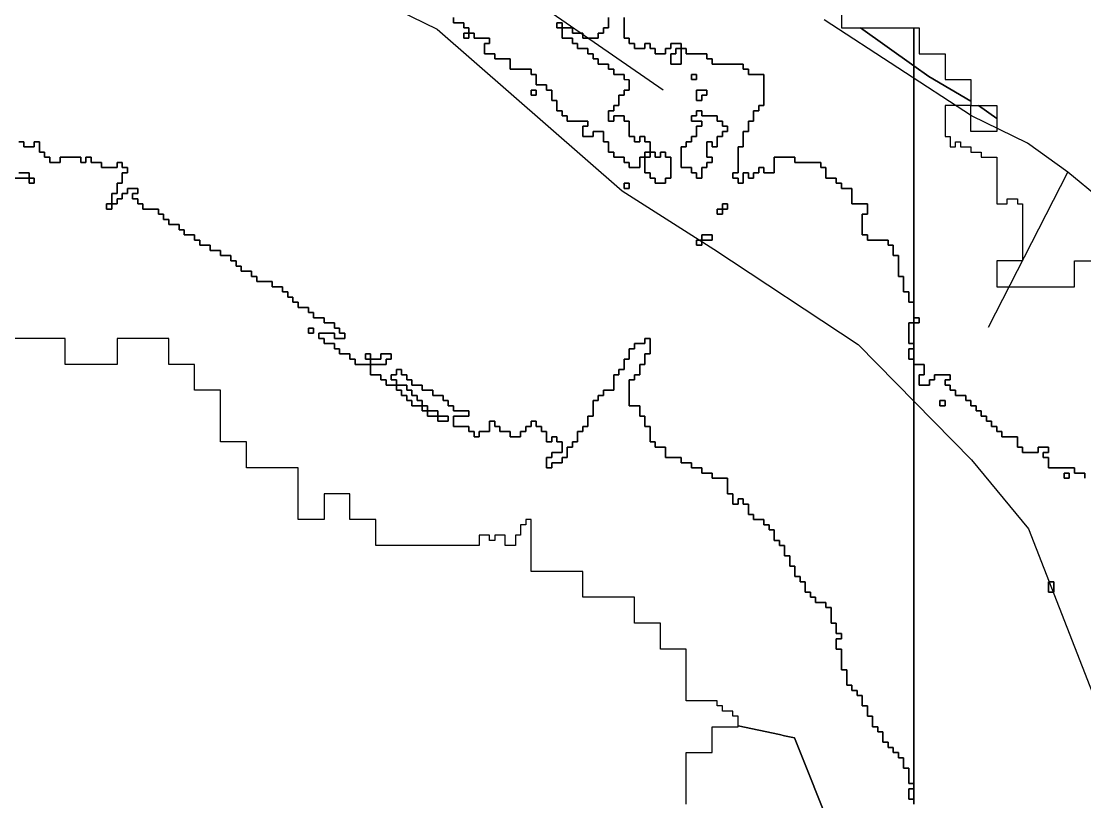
# Model space of a CAD drawing. Header units: metres. Extents: x 553506 to 563855, y 142925 to 150243.
# Drawn here: x 557655 to 558066, y 147341 to 147642.6 of the extents above; entities that cross this region are included whole.
import ezdxf

# ---------------------------------------------------------------- set-up
doc = ezdxf.new("R2010")
doc.units = ezdxf.units.M
for name, color, linetype in [('C-FLOOD_ZONE_3', 150, 'Continuous'), ('C-ROADS', 33, 'Continuous'), ('C-WATERWAYS', 5, 'Continuous')]:
    doc.layers.add(name, color=color, linetype=linetype)

msp = doc.modelspace()

# ---------------------------------------------------------------- linework, layer by layer
at = {"layer": 'C-FLOOD_ZONE_3'}
for points in [[(557888.0006, 147644.0006), (557888.001, 147636.001), (557890.0006, 147636.0006), (557890.001, 147634.001), (557892.0006, 147634.0006), (557892.001, 147632.001), (557895.999, 147632.001), (557895.9994, 147634.0006), (557898.0006, 147634.0006), (557898.001, 147632.001), (557900.0006, 147632.0006), (557900.001, 147630.001), (557903.999, 147630.001), (557903.9994, 147632.0006), (557905.999, 147632.001), (557905.9994, 147634.0006), (557910.0006, 147634.0006), (557910, 147632), (557912.0006, 147632.0006), (557912.001, 147630.001), (557920.0006, 147630.0006), (557920.001, 147628.001), (557922.0006, 147628.0006), (557922.001, 147626.001), (557934.0006, 147626.0006), (557934.001, 147624.001), (557936.0006, 147624.0006), (557936.001, 147622.001), (557942.0006, 147622.0006), (557942.0006, 147609.9994), (557940.001, 147609.999), (557940.0006, 147607.9994), (557938.001, 147607.999), (557938.0006, 147603.9994), (557936.001, 147603.999), (557936.0006, 147599.9994), (557934.001, 147599.999), (557934.0006, 147593.9994), (557932.001, 147593.999), (557932.0006, 147583.9994), (557930.001, 147583.999), (557930.001, 147582.001), (557932.0006, 147582.0006), (557932.001, 147580.001), (557933.999, 147580.001), (557933.9994, 147584.0006), (557936.0006, 147584.0006), (557936.001, 147582.001), (557937.999, 147582.001), (557937.9994, 147584.0006), (557939.999, 147584.001), (557939.9994, 147586.0006), (557942.0006, 147586.0006), (557942.001, 147584.001), (557945.999, 147584.001), (557945.9994, 147590.0006), (557954.0006, 147590.0006), (557954.001, 147588.001), (557964.0006, 147588.0006), (557964.001, 147586.001), (557966.0006, 147586.0006), (557966.001, 147582.001), (557970.0006, 147582.0006), (557970.001, 147580.001), (557972.0006, 147580.0006), (557972.001, 147578.001), (557976.0006, 147578.0006), (557976.001, 147572.001), (557982.0006, 147572.0006), (557982.0006, 147567.9994), (557980.001, 147567.999), (557980.001, 147560.001), (557982.0006, 147560.0006), (557982.001, 147558.001), (557990.0006, 147558.0006), (557990.001, 147556.001), (557992.0006, 147556.0006), (557992.001, 147552.001), (557994.0006, 147552.0006), (557994.001, 147544.001), (557996.0006, 147544.0006), (557996.001, 147538.001), (557998.0006, 147538.0006), (557998.001, 147534.001), (558000, 147534.001), (558000, 147525.999), (557998.001, 147525.999), (557998.001, 147518.001), (558000, 147518.001), (558000, 147515.999), (557998.001, 147515.999), (557998.001, 147512.001), (558000, 147512.001), (558000, 147496.379), (558000, 147494.001), (558000, 147492), (558000, 147489.999), (558000, 147487.999), (558000, 147486.001), (558000, 147483.999), (558000, 147480.1885), (558000, 147456), (558000, 147448.001), (558000, 147443.999), (558000, 147426.001), (558000, 147423.999), (558000, 147396.001), (558000, 147393.999), (558000, 147392.001), (558000, 147389.999), (558000, 147365.999), (557999.9991, 147347.999), (557997.9994, 147347.9994), (557997.999, 147353.999), (557995.9994, 147353.9994), (557995.999, 147357.999), (557993.9994, 147357.9994), (557993.999, 147359.999), (557991.9994, 147359.9994), (557991.999, 147361.999), (557989.9994, 147361.9994), (557989.999, 147363.999), (557987.9994, 147363.9994), (557987.999, 147367.999), (557985.9994, 147367.9994), (557985.999, 147369.999), (557983.9994, 147369.9994), (557983.999, 147373.999), (557981.9994, 147373.9994), (557981.999, 147377.999), (557979.9994, 147377.9994), (557979.999, 147381.999), (557977.9994, 147381.9994), (557977.999, 147383.999), (557975.9994, 147383.9994), (557975.999, 147385.999), (557973.9994, 147385.9994), (557973.999, 147391.999), (557971.9994, 147391.9994), (557971.999, 147399.999), (557969.9994, 147399.9994), (557969.9994, 147404.0006), (557971.999, 147404.001), (557971.999, 147405.999), (557969.9994, 147405.9994), (557969.999, 147409.999), (557967.9994, 147409.9994), (557967.999, 147415.999), (557965.9994, 147415.9994), (557965.999, 147417.999), (557961.9994, 147417.9994), (557961.999, 147419.999), (557959.9994, 147419.9994), (557959.999, 147421.999), (557957.9994, 147421.9994), (557957.999, 147425.999), (557955.9994, 147425.9994), (557955.999, 147427.999), (557953.9994, 147427.9994), (557953.999, 147431.999), (557951.9994, 147431.9994), (557951.999, 147435.999), (557949.9994, 147435.9994), (557949.999, 147439.999), (557947.9994, 147439.9994), (557947.999, 147441.999), (557945.9994, 147441.9994), (557945.999, 147445.999), (557943.9994, 147445.9994), (557943.999, 147447.999), (557941.9994, 147447.9994), (557941.999, 147449.999), (557937.9994, 147449.9994), (557937.999, 147451.999), (557935.9994, 147451.9994), (557935.999, 147455.999), (557933.9994, 147455.9994), (557933.999, 147457.999), (557932.001, 147457.999), (557932.0006, 147455.9994), (557929.9994, 147455.9994), (557929.999, 147459.999), (557927.9994, 147459.9994), (557927.999, 147465.999), (557921.9994, 147465.9994), (557921.999, 147467.999), (557917.9994, 147467.9994), (557917.999, 147469.999), (557913.9994, 147469.9994), (557913.999, 147471.999), (557909.9994, 147471.9994), (557909.999, 147473.999), (557903.9994, 147473.9994), (557903.999, 147477.999), (557899.9994, 147477.9994), (557899.999, 147479.999), (557897.9994, 147479.9994), (557897.999, 147485.999), (557895.9994, 147485.9994), (557895.999, 147489.999), (557893.9994, 147489.9994), (557893.999, 147493.999), (557889.9994, 147493.9994), (557889.999, 147496), (557889.999, 147498), (557889.999, 147500), (557889.999, 147502), (557889.9994, 147504.0006), (557891.999, 147504.001), (557891.9994, 147506.0006), (557893.999, 147506.001), (557893.999, 147508), (557893.9994, 147510.0006), (557895.999, 147510.001), (557895.999, 147512), (557895.9994, 147514.0006), (557897.999, 147514.001), (557897.999, 147516), (557897.999, 147519.999), (557896.001, 147519.999), (557896.0006, 147517.9994), (557892.001, 147517.999), (557892.0006, 147515.9994), (557890.001, 147515.999), (557890.001, 147514), (557890.0006, 147511.9994), (557888.001, 147511.999), (557888.001, 147510), (557888.0006, 147507.9994), (557886.001, 147507.999), (557886.0006, 147505.9994), (557884.001, 147505.999), (557884.001, 147502), (557884.0006, 147499.9994), (557882, 147499.999), (557880.001, 147499.999), (557880.0006, 147497.9994), (557878.001, 147497.999), (557878.0006, 147495.9994), (557876.001, 147495.999), (557876.001, 147494), (557876.0006, 147489.9994), (557874.001, 147489.999), (557874.001, 147488), (557874.0006, 147485.9994), (557872.001, 147485.999), (557872.0006, 147483.9994), (557870.001, 147483.999), (557870.0006, 147479.9994), (557868.001, 147479.999), (557868.0006, 147477.9994), (557866.001, 147477.999), (557866.001, 147476), (557866.0006, 147473.9994), (557864.001, 147473.999), (557864.0006, 147471.9994), (557860.001, 147471.999), (557860.0006, 147469.9994), (557857.9994, 147469.9994), (557857.9994, 147474.0006), (557859.999, 147474.001), (557859.9994, 147476.0006), (557863.999, 147476.001), (557863.999, 147479.999), (557861.9994, 147479.9994), (557861.999, 147481.999), (557860.001, 147481.999), (557860.0006, 147479.9994), (557857.9994, 147479.9994), (557857.999, 147483.999), (557855.9994, 147483.9994), (557855.999, 147485.999), (557853.9994, 147485.9994), (557853.999, 147487.999), (557852.001, 147487.999), (557852.0006, 147485.9994), (557850.001, 147485.999), (557850.0006, 147483.9994), (557848.001, 147483.999), (557848.0006, 147481.9994), (557843.9994, 147481.9994), (557843.999, 147483.999), (557839.9994, 147483.9994), (557839.999, 147485.999), (557837.9994, 147485.9994), (557837.999, 147487.999), (557836.001, 147487.999), (557836.0006, 147483.9994), (557832.001, 147483.999), (557832.0006, 147481.9994), (557829.9994, 147481.9994), (557829.999, 147483.999), (557827.9994, 147483.9994), (557827.999, 147485.999), (557826, 147485.999), (557821.9994, 147485.9994), (557821.9994, 147490.0006), (557827.999, 147490.001), (557827.999, 147491.999), (557821.9994, 147491.9994), (557821.999, 147493.999), (557819.9994, 147493.9994), (557819.999, 147495.999), (557817.9994, 147495.9994), (557817.999, 147497.999), (557813.9994, 147497.9994), (557813.999, 147499.999), (557809.9994, 147499.9994), (557809.999, 147501.999), (557805.9994, 147501.9994), (557805.999, 147503.999), (557803.9994, 147503.9994), (557803.999, 147505.999), (557801.9994, 147505.9994), (557801.999, 147507.999), (557800.001, 147507.999), (557800.0006, 147505.9994), (557798.001, 147505.999), (557798.001, 147504.001), (557800.0006, 147504.0006), (557800, 147502), (557795.9994, 147501.9994), (557795.999, 147503.999), (557793.9994, 147503.9994), (557793.999, 147505.999), (557792, 147505.999), (557789.9994, 147505.9994), (557789.999, 147508), (557790, 147510), (557783.9994, 147509.9994), (557783.999, 147511.999), (557781.9994, 147511.9994), (557781.999, 147513.999), (557777.9994, 147513.9994), (557777.999, 147515.999), (557775.9994, 147515.9994), (557775.999, 147517.999), (557771.9994, 147517.9994), (557771.999, 147519.999), (557769.9994, 147519.9994), (557769.9994, 147522.0006), (557776.0006, 147522.0006), (557776.001, 147520.001), (557779.999, 147520.001), (557779.999, 147521.999), (557777.9994, 147521.9994), (557777.999, 147523.999), (557775.9994, 147523.9994), (557775.999, 147525.999), (557771.9994, 147525.9994), (557771.999, 147527.999), (557767.9994, 147527.9994), (557767.999, 147529.999), (557765.9994, 147529.9994), (557765.999, 147531.999), (557761.9994, 147531.9994), (557761.999, 147533.999), (557759.9994, 147533.9994), (557759.999, 147535.999), (557757.9994, 147535.9994), (557757.999, 147537.999), (557755.9994, 147537.9994), (557755.999, 147539.999), (557751.9994, 147539.9994), (557751.999, 147541.999), (557745.9994, 147541.9994), (557745.999, 147543.999), (557743.9994, 147543.9994), (557743.999, 147545.999), (557739.9994, 147545.9994), (557739.999, 147547.999), (557737.9994, 147547.9994), (557737.999, 147549.999), (557735.9994, 147549.9994), (557735.999, 147551.999), (557731.9994, 147551.9994), (557731.999, 147553.999), (557727.9994, 147553.9994), (557727.999, 147555.999), (557723.9994, 147555.9994), (557723.999, 147557.999), (557721.9994, 147557.9994), (557721.999, 147559.999), (557717.9994, 147559.9994), (557717.999, 147561.999), (557715.9994, 147561.9994), (557715.999, 147563.999), (557711.9994, 147563.9994), (557711.999, 147565.999), (557709.9994, 147565.9994), (557709.999, 147567.999), (557707.9994, 147567.9994), (557707.999, 147569.999), (557701.9994, 147569.9994), (557701.999, 147571.999), (557699.9994, 147571.9994), (557699.999, 147573.999), (557697.9994, 147573.9994), (557697.9994, 147576.0006), (557699.999, 147576.001), (557699.999, 147577.999), (557696.001, 147577.999), (557696.0006, 147575.9994), (557694.001, 147575.999), (557694.0006, 147573.9994), (557692.001, 147573.999), (557692.0006, 147571.9994), (557690, 147572), (557689.9994, 147576.0006), (557691.999, 147576.001), (557691.999, 147578), (557691.9994, 147580.0006), (557693.999, 147580.001), (557693.999, 147582), (557693.9994, 147584.0006), (557695.999, 147584.001), (557695.999, 147585.999), (557693.9994, 147585.9994), (557693.999, 147587.999), (557692.001, 147587.999), (557692.0006, 147585.9994), (557685.9994, 147585.9994), (557685.999, 147587.999), (557681.9994, 147587.9994), (557681.999, 147589.999), (557680.001, 147589.999), (557680.0006, 147587.9994), (557677.9994, 147587.9994), (557677.999, 147589.999), (557670.001, 147589.999), (557670.0006, 147587.9994), (557665.9994, 147587.9994), (557665.999, 147589.999), (557663.9994, 147589.9994), (557663.999, 147591.999), (557661.9994, 147591.9994), (557661.999, 147595.999), (557660.001, 147595.999), (557660.0006, 147593.9994), (557655.9994, 147593.9994), (557655.999, 147595.999), (557653.9994, 147595.9994)], [(557822.0006, 147644.0006), (557822.001, 147642.001), (557826.0006, 147642.0006), (557826.001, 147640.001), (557828.0006, 147640.0006), (557828, 147638), (557830.0006, 147638.0006), (557830.001, 147636.001), (557836.0006, 147636.0006), (557836.0006, 147633.9994), (557834.001, 147633.999), (557834.001, 147630.001), (557836, 147630.001), (557838.0006, 147630.0006), (557838.001, 147628.001), (557844.0006, 147628.0006), (557844.001, 147624.001), (557852.0006, 147624.0006), (557852.001, 147622.001), (557854.0006, 147622.0006), (557854.001, 147618.001), (557858.0006, 147618.0006), (557858.001, 147616.001), (557860.0006, 147616.0006), (557860.001, 147612.001), (557862.0006, 147612.0006), (557862.001, 147608.001), (557864.0006, 147608.0006), (557864.001, 147606.001), (557866.0006, 147606.0006), (557866.001, 147604.001), (557874.0006, 147604.0006), (557874.0006, 147601.9994), (557872.001, 147601.999), (557872.001, 147598.001), (557875.999, 147598.001), (557875.9994, 147600.0006), (557880.0006, 147600.0006), (557880.001, 147596.001), (557882.0006, 147596.0006), (557882.001, 147592.001), (557884.0006, 147592.0006), (557884.001, 147590.001), (557888.0006, 147590.0006), (557888.001, 147588.001), (557890.0006, 147588.0006), (557890.001, 147586.001), (557893.999, 147586.001), (557893.9994, 147590.0006), (557896, 147590), (557896.001, 147584.001), (557898.0006, 147584.0006), (557898.001, 147582.001), (557900.0006, 147582.0006), (557900.001, 147580.001), (557903.999, 147580.001), (557903.9994, 147582.0006), (557905.999, 147582.001), (557905.999, 147588), (557905.999, 147589.999), (557903.9994, 147589.9994), (557903.999, 147591.999), (557902.001, 147591.999), (557902.0006, 147589.9994), (557899.9994, 147589.9994), (557899.999, 147591.999), (557898, 147592), (557897.999, 147595.999), (557895.9994, 147595.9994), (557895.999, 147597.999), (557894.001, 147597.999), (557894.0006, 147595.9994), (557891.9994, 147595.9994), (557891.999, 147597.999), (557889.9994, 147597.9994), (557889.999, 147603.999), (557887.9994, 147603.9994), (557887.999, 147605.999), (557884.001, 147605.999), (557884.0006, 147603.9994), (557881.9994, 147603.9994), (557881.9994, 147608.0006), (557883.999, 147608.001), (557883.9994, 147610.0006), (557885.999, 147610.001), (557885.999, 147612), (557885.9994, 147614.0006), (557887.999, 147614.001), (557887.9994, 147616.0006), (557889.999, 147616.001), (557889.999, 147618), (557889.999, 147619.999), (557887.9994, 147619.9994), (557887.999, 147621.999), (557883.9994, 147621.9994), (557883.999, 147623.999), (557881.9994, 147623.9994), (557881.999, 147625.999), (557877.9994, 147625.9994), (557877.999, 147627.999), (557875.9994, 147627.9994), (557875.999, 147629.999), (557873.9994, 147629.9994), (557873.999, 147631.999), (557869.9994, 147631.9994), (557869.999, 147633.999), (557867.9994, 147633.9994), (557867.999, 147635.999), (557863.9994, 147635.9994), (557864, 147640), (557868.0006, 147640.0006), (557868.001, 147638.001), (557872.0006, 147638.0006), (557872.001, 147636.001), (557877.999, 147636.001), (557877.9994, 147638.0006), (557879.999, 147638.001), (557879.9994, 147640.0006), (557881.999, 147640.001), (557881.9994, 147644.0006)], [(557881.9994, 147644.0006), (557881.999, 147640.001), (557879.9994, 147640.0006), (557879.999, 147638.001), (557877.9994, 147638.0006), (557877.999, 147636.001), (557872.001, 147636.001), (557872.0006, 147638.0006), (557868.001, 147638.001), (557868.0006, 147640.0006), (557864, 147640), (557863.9994, 147635.9994), (557867.999, 147635.999), (557867.9994, 147633.9994), (557869.999, 147633.999), (557869.9994, 147631.9994), (557873.999, 147631.999), (557873.9994, 147629.9994), (557875.999, 147629.999), (557875.9994, 147627.9994), (557877.999, 147627.999), (557877.9994, 147625.9994), (557881.999, 147625.999), (557881.9994, 147623.9994), (557883.999, 147623.999), (557883.9994, 147621.9994), (557887.999, 147621.999), (557887.9994, 147619.9994), (557889.999, 147619.999), (557889.999, 147618), (557889.999, 147616.001), (557887.9994, 147616.0006), (557887.999, 147614.001), (557885.9994, 147614.0006), (557885.999, 147612), (557885.999, 147610.001), (557883.9994, 147610.0006), (557883.999, 147608.001), (557881.9994, 147608.0006), (557881.9994, 147603.9994), (557884.0006, 147603.9994), (557884.001, 147605.999), (557887.999, 147605.999), (557887.9994, 147603.9994), (557889.999, 147603.999), (557889.9994, 147597.9994), (557891.999, 147597.999), (557891.9994, 147595.9994), (557894.0006, 147595.9994), (557894.001, 147597.999), (557895.999, 147597.999), (557895.9994, 147595.9994), (557897.999, 147595.999), (557898, 147592), (557895.9994, 147592.0006), (557896, 147590), (557893.9994, 147590.0006), (557893.999, 147586.001), (557890.001, 147586.001), (557890.0006, 147588.0006), (557888.001, 147588.001), (557888.0006, 147590.0006), (557884.001, 147590.001), (557884.0006, 147592.0006), (557882.001, 147592.001), (557882.0006, 147596.0006), (557880.001, 147596.001), (557880.0006, 147600.0006), (557875.9994, 147600.0006), (557875.999, 147598.001), (557872.001, 147598.001), (557872.001, 147601.999), (557874.0006, 147601.9994), (557874.0006, 147604.0006), (557866.001, 147604.001), (557866.0006, 147606.0006), (557864.001, 147606.001), (557864.0006, 147608.0006), (557862.001, 147608.001), (557862.0006, 147612.0006), (557860.001, 147612.001), (557860.0006, 147616.0006), (557858.001, 147616.001), (557858.0006, 147618.0006), (557854.001, 147618.001), (557854.0006, 147622.0006), (557852.001, 147622.001), (557852.0006, 147624.0006), (557844.001, 147624.001), (557844.0006, 147628.0006), (557838.001, 147628.001), (557838.0006, 147630.0006), (557836, 147630.001), (557834.001, 147630.001), (557834.001, 147633.999), (557836.0006, 147633.9994), (557836.0006, 147636.0006), (557830.001, 147636.001), (557830.0006, 147638.0006), (557828, 147638), (557828.0006, 147640.0006), (557826.001, 147640.001), (557826.0006, 147642.0006), (557822.001, 147642.001), (557822.0006, 147644.0006)], [(557972, 147645.2289), (557972, 147640), (557979.3666, 147640), (558000, 147625.354), (558000, 147580.2793), (558000, 147576), (558000, 147567.0084), (558000, 147534.001), (557998.001, 147534.001), (557998.0006, 147538.0006), (557996.001, 147538.001), (557996.0006, 147544.0006), (557994.001, 147544.001), (557994.0006, 147552.0006), (557992.001, 147552.001), (557992.0006, 147556.0006), (557990.001, 147556.001), (557990.0006, 147558.0006), (557982.001, 147558.001), (557982.0006, 147560.0006), (557980.001, 147560.001), (557980.001, 147567.999), (557982.0006, 147567.9994), (557982.0006, 147572.0006), (557976.001, 147572.001), (557976.0006, 147578.0006), (557972.001, 147578.001), (557972.0006, 147580.0006), (557970.001, 147580.001), (557970.0006, 147582.0006), (557966.001, 147582.001), (557966.0006, 147586.0006), (557964.001, 147586.001), (557964.0006, 147588.0006), (557954.001, 147588.001), (557954.0006, 147590.0006), (557945.9994, 147590.0006), (557945.999, 147584.001), (557942.001, 147584.001), (557942.0006, 147586.0006), (557939.9994, 147586.0006), (557939.999, 147584.001), (557937.9994, 147584.0006), (557937.999, 147582.001), (557936.001, 147582.001), (557936.0006, 147584.0006), (557933.9994, 147584.0006), (557933.999, 147580.001), (557932.001, 147580.001), (557932.0006, 147582.0006), (557930.001, 147582.001), (557930.001, 147583.999), (557932.0006, 147583.9994), (557932.001, 147593.999), (557934.0006, 147593.9994), (557934.001, 147599.999), (557936.0006, 147599.9994), (557936.001, 147603.999), (557938.0006, 147603.9994), (557938.001, 147607.999), (557940.0006, 147607.9994), (557940.001, 147609.999), (557942.0006, 147609.9994), (557942.0006, 147622.0006), (557936.001, 147622.001), (557936.0006, 147624.0006), (557934.001, 147624.001), (557934.0006, 147626.0006), (557922.001, 147626.001), (557922.0006, 147628.0006), (557920.001, 147628.001), (557920.0006, 147630.0006), (557912.001, 147630.001), (557912.0006, 147632.0006), (557910, 147632), (557910.0006, 147634.0006), (557905.9994, 147634.0006), (557905.999, 147632.001), (557903.9994, 147632.0006), (557903.999, 147630.001), (557900.001, 147630.001), (557900.0006, 147632.0006), (557898.001, 147632.001), (557898.0006, 147634.0006), (557895.9994, 147634.0006), (557895.999, 147632.001), (557892.001, 147632.001), (557892.0006, 147634.0006), (557890.001, 147634.001), (557890.0006, 147636.0006), (557888.001, 147636.001), (557888.0006, 147644.0006)], [(558066.001, 147466.001), (558066.0006, 147468.0006), (558064, 147468.001), (558062.001, 147468.001), (558062.0006, 147470.0006), (558052.001, 147470.001), (558052.0006, 147474.0006), (558050.001, 147474.001), (558050.001, 147475.999), (558052.0006, 147475.9994), (558052.0006, 147478.0006), (558047.9994, 147478.0006), (558047.999, 147476.001), (558042.001, 147476.001), (558042.0006, 147478.0006), (558040.001, 147478.001), (558040.0006, 147482.0006), (558034.001, 147482.001), (558034.0006, 147484.0006), (558032.001, 147484.001), (558032.0006, 147486.0006), (558030.001, 147486.001), (558030.0006, 147488.0006), (558028.001, 147488.001), (558028.0006, 147490.0006), (558026.001, 147490.001), (558026.0006, 147492.0006), (558024.001, 147492.001), (558024.0006, 147494.0006), (558022.001, 147494.001), (558022.0006, 147496.0006), (558020.001, 147496.001), (558020.0006, 147498.0006), (558016.001, 147498.001), (558016.0006, 147500.0006), (558014.001, 147500.001), (558014.0006, 147502.0006), (558012.001, 147502.001), (558012.001, 147503.999), (558014.0006, 147503.9994), (558014.0006, 147506.0006), (558007.9994, 147506.0006), (558007.999, 147504.001), (558005.9994, 147504.0006), (558005.999, 147502.001), (558002.001, 147502.001), (558002.001, 147505.999), (558004.0006, 147505.9994), (558004.0006, 147510.0006), (558000.001, 147510.001), (558000.0006, 147512.0006), (558000.0006, 147515.9994), (558000.0006, 147518.0006), (558000, 147525.999), (558002.0006, 147525.9994), (558002.0006, 147525.9994), (558002.0006, 147528.0006), (558000.001, 147528.001), (558000.0006, 147534.0006), (558000, 147567.0084), (558000, 147576), (558000, 147580.2793), (558000, 147625.354), (558005.81, 147621.23), (558022, 147611.6995), (558022, 147610), (558012, 147610), (558012, 147598), (558014, 147598), (558014, 147594), (558016, 147594), (558016, 147596), (558018, 147596), (558018, 147594), (558022, 147594), (558022, 147592), (558026, 147592), (558026, 147590), (558032, 147590), (558032, 147572), (558036, 147572), (558036, 147574), (558040, 147574), (558040, 147572), (558042, 147572), (558042, 147550), (558032, 147550), (558032, 147540), (558062, 147540), (558062, 147550), (558072, 147550)], [(557653.9994, 147595.9994), (557655.999, 147595.999), (557655.9994, 147593.9994), (557660.0006, 147593.9994), (557660.001, 147595.999), (557661.999, 147595.999), (557661.9994, 147591.9994), (557663.999, 147591.999), (557663.9994, 147589.9994), (557665.999, 147589.999), (557665.9994, 147587.9994), (557670.0006, 147587.9994), (557670.001, 147589.999), (557677.999, 147589.999), (557677.9994, 147587.9994), (557680.0006, 147587.9994), (557680.001, 147589.999), (557681.999, 147589.999), (557681.9994, 147587.9994), (557685.999, 147587.999), (557685.9994, 147585.9994), (557692.0006, 147585.9994), (557692.001, 147587.999), (557693.999, 147587.999), (557693.9994, 147585.9994), (557695.999, 147585.999), (557695.999, 147584.001), (557693.9994, 147584.0006), (557693.999, 147582), (557693.999, 147580.001), (557691.9994, 147580.0006), (557691.999, 147578), (557691.999, 147576.001), (557689.9994, 147576.0006), (557690, 147572), (557692.0006, 147571.9994), (557692.001, 147573.999), (557694.0006, 147573.9994), (557694.001, 147575.999), (557696.0006, 147575.9994), (557696.001, 147577.999), (557699.999, 147577.999), (557699.999, 147576.001), (557697.9994, 147576.0006), (557697.9994, 147573.9994), (557699.999, 147573.999), (557699.9994, 147571.9994), (557701.999, 147571.999), (557701.9994, 147569.9994), (557707.999, 147569.999), (557707.9994, 147567.9994), (557709.999, 147567.999), (557709.9994, 147565.9994), (557711.999, 147565.999), (557711.9994, 147563.9994), (557715.999, 147563.999), (557715.9994, 147561.9994), (557717.999, 147561.999), (557717.9994, 147559.9994), (557721.999, 147559.999), (557721.9994, 147557.9994), (557723.999, 147557.999), (557723.9994, 147555.9994), (557727.999, 147555.999), (557727.9994, 147553.9994), (557731.999, 147553.999), (557731.9994, 147551.9994), (557735.999, 147551.999), (557735.9994, 147549.9994), (557737.999, 147549.999), (557737.9994, 147547.9994), (557739.999, 147547.999), (557739.9994, 147545.9994), (557743.999, 147545.999), (557743.9994, 147543.9994), (557745.999, 147543.999), (557745.9994, 147541.9994), (557751.999, 147541.999), (557751.9994, 147539.9994), (557755.999, 147539.999), (557755.9994, 147537.9994), (557757.999, 147537.999), (557757.9994, 147535.9994), (557759.999, 147535.999), (557759.9994, 147533.9994), (557761.999, 147533.999), (557761.9994, 147531.9994), (557765.999, 147531.999), (557765.9994, 147529.9994), (557767.999, 147529.999), (557767.9994, 147527.9994), (557771.999, 147527.999), (557771.9994, 147525.9994), (557775.999, 147525.999), (557775.9994, 147523.9994), (557777.999, 147523.999), (557777.9994, 147521.9994), (557779.999, 147521.999), (557779.999, 147520.001), (557776.001, 147520.001), (557776.0006, 147522.0006), (557769.9994, 147522.0006), (557769.9994, 147519.9994), (557771.999, 147519.999), (557771.9994, 147517.9994), (557775.999, 147517.999), (557775.9994, 147515.9994), (557777.999, 147515.999), (557777.9994, 147513.9994), (557781.999, 147513.999), (557781.9994, 147511.9994), (557783.999, 147511.999), (557783.9994, 147509.9994), (557790, 147510), (557789.999, 147508), (557789.9994, 147505.9994), (557792, 147505.999), (557793.999, 147505.999), (557793.9994, 147503.9994), (557795.999, 147503.999), (557795.9994, 147501.9994), (557800, 147502), (557800.0006, 147504.0006), (557798.001, 147504.001), (557798.001, 147505.999), (557800.0006, 147505.9994), (557800.001, 147507.999), (557801.999, 147507.999), (557801.9994, 147505.9994), (557803.999, 147505.999), (557803.9994, 147503.9994), (557805.999, 147503.999), (557805.9994, 147501.9994), (557809.999, 147501.999), (557809.9994, 147499.9994), (557813.999, 147499.999), (557813.9994, 147497.9994), (557817.999, 147497.999), (557817.9994, 147495.9994), (557819.999, 147495.999), (557819.9994, 147493.9994), (557821.999, 147493.999), (557821.9994, 147491.9994), (557827.999, 147491.999), (557827.999, 147490.001), (557821.9994, 147490.0006), (557821.9994, 147485.9994), (557826, 147485.999), (557827.999, 147485.999), (557827.9994, 147483.9994), (557829.999, 147483.999), (557829.9994, 147481.9994), (557832.0006, 147481.9994), (557832.001, 147483.999), (557836.0006, 147483.9994), (557836.001, 147487.999), (557837.999, 147487.999), (557837.9994, 147485.9994), (557839.999, 147485.999), (557839.9994, 147483.9994), (557843.999, 147483.999), (557843.9994, 147481.9994), (557848.0006, 147481.9994), (557848.001, 147483.999), (557850.0006, 147483.9994), (557850.001, 147485.999), (557852.0006, 147485.9994), (557852.001, 147487.999), (557853.999, 147487.999), (557853.9994, 147485.9994), (557855.999, 147485.999), (557855.9994, 147483.9994), (557857.999, 147483.999), (557857.9994, 147479.9994), (557860.0006, 147479.9994), (557860.001, 147481.999), (557861.999, 147481.999), (557861.9994, 147479.9994), (557863.999, 147479.999), (557863.999, 147476.001), (557859.9994, 147476.0006), (557859.999, 147474.001), (557857.9994, 147474.0006), (557857.9994, 147469.9994), (557860.0006, 147469.9994), (557860.001, 147471.999), (557864.0006, 147471.9994), (557864.001, 147473.999), (557866.0006, 147473.9994), (557866.001, 147476), (557866.001, 147477.999), (557868.0006, 147477.9994), (557868.001, 147479.999), (557870.0006, 147479.9994), (557870.001, 147483.999), (557872.0006, 147483.9994), (557872.001, 147485.999), (557874.0006, 147485.9994), (557874.001, 147488), (557874.001, 147489.999), (557876.0006, 147489.9994), (557876.001, 147494), (557876.001, 147495.999), (557878.0006, 147495.9994), (557878.001, 147497.999), (557880.0006, 147497.9994), (557880.001, 147499.999), (557882, 147499.999), (557884.0006, 147499.9994), (557884.001, 147502), (557884.001, 147505.999), (557886.0006, 147505.9994), (557886.001, 147507.999), (557888.0006, 147507.9994), (557888.001, 147510), (557888.001, 147511.999), (557890.0006, 147511.9994), (557890.001, 147514), (557890.001, 147515.999), (557892.0006, 147515.9994), (557892.001, 147517.999), (557896.0006, 147517.9994), (557896.001, 147519.999), (557897.999, 147519.999), (557897.999, 147516), (557897.999, 147514.001), (557895.9994, 147514.0006), (557895.999, 147512), (557895.999, 147510.001), (557893.9994, 147510.0006), (557893.999, 147508), (557893.999, 147506.001), (557891.9994, 147506.0006), (557891.999, 147504.001), (557889.9994, 147504.0006), (557889.999, 147502), (557889.999, 147500), (557889.999, 147498), (557889.999, 147496), (557889.9994, 147493.9994), (557893.999, 147493.999), (557893.9994, 147489.9994), (557895.999, 147489.999), (557895.9994, 147485.9994), (557897.999, 147485.999), (557897.9994, 147479.9994), (557899.999, 147479.999), (557899.9994, 147477.9994), (557903.999, 147477.999), (557903.9994, 147473.9994), (557909.999, 147473.999), (557909.9994, 147471.9994), (557913.999, 147471.999), (557913.9994, 147469.9994), (557917.999, 147469.999), (557917.9994, 147467.9994), (557921.999, 147467.999), (557921.9994, 147465.9994), (557927.999, 147465.999), (557927.9994, 147459.9994), (557929.999, 147459.999), (557929.9994, 147455.9994), (557932.0006, 147455.9994), (557932.001, 147457.999), (557933.999, 147457.999), (557933.9994, 147455.9994), (557935.999, 147455.999), (557935.9994, 147451.9994), (557937.999, 147451.999), (557937.9994, 147449.9994), (557941.999, 147449.999), (557941.9994, 147447.9994), (557943.999, 147447.999), (557943.9994, 147445.9994), (557945.999, 147445.999), (557945.9994, 147441.9994), (557947.999, 147441.999), (557947.9994, 147439.9994), (557949.999, 147439.999), (557949.9994, 147435.9994), (557951.999, 147435.999), (557951.9994, 147431.9994), (557953.999, 147431.999), (557953.9994, 147427.9994), (557955.999, 147427.999), (557955.9994, 147425.9994), (557957.999, 147425.999), (557957.9994, 147421.9994), (557959.999, 147421.999), (557959.9994, 147419.9994), (557961.999, 147419.999), (557961.9994, 147417.9994), (557965.999, 147417.999), (557965.9994, 147415.9994), (557967.999, 147415.999), (557967.9994, 147409.9994), (557969.999, 147409.999), (557969.9994, 147405.9994), (557971.999, 147405.999), (557971.999, 147404.001), (557969.9994, 147404.0006), (557969.9994, 147399.9994), (557971.999, 147399.999), (557971.9994, 147391.9994), (557973.999, 147391.999), (557973.9994, 147385.9994), (557975.999, 147385.999), (557975.9994, 147383.9994), (557977.999, 147383.999), (557977.9994, 147381.9994), (557979.999, 147381.999), (557979.9994, 147377.9994), (557981.999, 147377.999), (557981.9994, 147373.9994), (557983.999, 147373.999), (557983.9994, 147369.9994), (557985.999, 147369.999), (557985.9994, 147367.9994), (557987.999, 147367.999), (557987.9994, 147363.9994), (557989.999, 147363.999), (557989.9994, 147361.9994), (557991.999, 147361.999), (557991.9994, 147359.9994), (557993.999, 147359.999), (557993.9994, 147357.9994), (557995.999, 147357.999), (557995.9994, 147353.9994), (557997.999, 147353.999), (557997.9994, 147347.9994), (557999.999, 147347.999), (557999.999, 147346.001), (557997.9994, 147346.0006), (557997.9994, 147341.9994), (557999.999, 147341.999), (557999.9994, 147339.9994)], [(557654.001, 147584.001), (557658.0006, 147584.0006), (557658, 147582), (557651.9994, 147581.9994)], [(557651.9994, 147581.9994), (557658, 147582), (557658.0006, 147584.0006), (557654.001, 147584.001)], [(557968.9134, 147328), (557953.8285, 147365.712), (557950, 147366.5196), (557948, 147366.9415), (557940, 147368.6291), (557932, 147370.3167), (557932, 147372), (557932, 147374), (557930, 147374), (557930, 147376), (557926, 147376), (557926, 147378), (557924, 147378), (557924, 147380), (557922, 147380), (557912, 147380), (557912, 147400), (557902, 147400), (557902, 147410), (557892, 147410), (557892, 147416), (557892, 147420), (557872, 147420), (557872, 147430), (557852, 147430), (557852, 147450), (557850, 147450), (557850, 147448), (557848, 147448), (557848, 147444), (557846, 147444), (557846, 147440), (557842, 147440), (557842, 147444), (557838, 147444), (557838, 147442), (557836, 147442), (557836, 147444), (557832, 147444), (557832, 147440), (557792, 147440), (557792, 147450), (557782, 147450), (557782, 147460), (557772, 147460), (557772, 147450), (557762, 147450), (557762, 147470), (557742, 147470), (557742, 147480), (557732, 147480), (557732, 147500), (557722, 147500), (557722, 147510), (557712, 147510), (557712, 147520), (557692, 147520), (557692, 147510), (557672, 147510), (557672, 147520), (557652, 147520)], [(558000, 147339.999), (558000, 147365.999), (558000, 147389.999), (558000, 147392.001), (558000, 147393.999), (558000, 147396.001), (558000, 147423.999), (558000, 147426.001), (558000, 147443.999), (558000, 147448.001), (558000, 147456), (558000, 147480.1885), (558000, 147483.999), (558000, 147486.001), (558000, 147487.999), (558000, 147489.999), (558000, 147492), (558000, 147494.001), (558000, 147496.379), (558000.0008, 147510.001), (558004.0006, 147510.0006), (558004.0006, 147505.9994), (558002.001, 147505.999), (558002.001, 147502.001), (558005.999, 147502.001), (558005.9994, 147504.0006), (558007.999, 147504.001), (558007.9994, 147506.0006), (558014.0006, 147506.0006), (558014.0006, 147503.9994), (558012.001, 147503.999), (558012.001, 147502.001), (558014.0006, 147502.0006), (558014.001, 147500.001), (558016.0006, 147500.0006), (558016.001, 147498.001), (558020.0006, 147498.0006), (558020.001, 147496.001), (558022.0006, 147496.0006), (558022.001, 147494.001), (558024.0006, 147494.0006), (558024.001, 147492.001), (558026.0006, 147492.0006), (558026.001, 147490.001), (558028.0006, 147490.0006), (558028.001, 147488.001), (558030.0006, 147488.0006), (558030.001, 147486.001), (558032.0006, 147486.0006), (558032.001, 147484.001), (558034.0006, 147484.0006), (558034.001, 147482.001), (558040.0006, 147482.0006), (558040.001, 147478.001), (558042.0006, 147478.0006), (558042.001, 147476.001), (558047.999, 147476.001), (558047.9994, 147478.0006), (558052.0006, 147478.0006), (558052.0006, 147475.9994), (558050.001, 147475.999), (558050.001, 147474.001), (558052.0006, 147474.0006), (558052.001, 147470.001), (558062.0006, 147470.0006), (558062.001, 147468.001), (558064, 147468.001), (558066.0006, 147468.0006), (558066.001, 147466.001)], [(557912, 147340), (557912, 147360), (557922, 147360), (557922, 147370), (557932, 147370), (557932, 147370.3167), (557940, 147368.6291), (557948, 147366.9415), (557950, 147366.5196), (557953.8285, 147365.712), (557968.9134, 147328)]]:
    msp.add_lwpolyline(points, dxfattribs=at)
for points in [[(557864.0006, 147642.0006), (557864, 147640), (557861.9994, 147639.9994), (557861.9994, 147642.0006), (557864.0006, 147642.0006)], [(557864.0006, 147642.0006), (557861.9994, 147642.0006), (557861.9994, 147639.9994), (557864, 147640), (557864.0006, 147642.0006)], [(558000, 147640), (558000, 147625.354), (557979.3666, 147640), (558000, 147640)], [(558000, 147625.354), (558000, 147640), (558002, 147640), (558002, 147630), (558012, 147630), (558012, 147620), (558022, 147620), (558022, 147611.6995), (558005.81, 147621.23), (558000, 147625.354)], [(557826.001, 147637.999), (557826.001, 147636.001), (557827.999, 147636.001), (557828, 147638), (557826.001, 147637.999)], [(557826.001, 147637.999), (557828, 147638), (557827.999, 147636.001), (557826.001, 147636.001), (557826.001, 147637.999)], [(557908.001, 147631.999), (557908.0006, 147629.9994), (557906.001, 147629.999), (557906.001, 147626.001), (557909.999, 147626.001), (557910, 147632), (557908.001, 147631.999)], [(557910, 147632), (557909.999, 147626.001), (557906.001, 147626.001), (557906.001, 147629.999), (557908.0006, 147629.9994), (557908.001, 147631.999), (557910, 147632)], [(557914.001, 147620.001), (557915.999, 147620.001), (557915.999, 147621.999), (557914.001, 147621.999), (557914.001, 147620.001)], [(557914.001, 147621.999), (557915.999, 147621.999), (557915.999, 147620.001), (557914.001, 147620.001), (557914.001, 147621.999)], [(557852.001, 147614.001), (557853.999, 147614.001), (557853.999, 147615.999), (557852.001, 147615.999), (557852.001, 147614.001)], [(557853.999, 147614.001), (557852.001, 147614.001), (557852.001, 147615.999), (557853.999, 147615.999), (557853.999, 147614.001)], [(557919.999, 147615.999), (557916.001, 147615.999), (557916.001, 147614), (557916.001, 147612.001), (557917.999, 147612.001), (557917.9994, 147614.0006), (557919.999, 147614.001), (557919.999, 147615.999)], [(557916.001, 147612.001), (557916.001, 147614), (557916.001, 147615.999), (557919.999, 147615.999), (557919.999, 147614.001), (557917.9994, 147614.0006), (557917.999, 147612.001), (557916.001, 147612.001)], [(557912.0006, 147593.9994), (557910.001, 147593.999), (557910.001, 147588), (557910.001, 147586.001), (557914.0006, 147586.0006), (557914.001, 147584.001), (557916.0006, 147584.0006), (557916.001, 147582.001), (557917.999, 147582.001), (557917.9994, 147586.0006), (557919.999, 147586.001), (557919.9994, 147588.0006), (557921.999, 147588.001), (557921.999, 147589.999), (557919.9994, 147589.9994), (557919.9994, 147596.0006), (557922.0006, 147596.0006), (557922.001, 147594.001), (557923.999, 147594.001), (557923.9994, 147598.0006), (557925.999, 147598.001), (557925.9994, 147600.0006), (557927.999, 147600.001), (557927.999, 147601.999), (557925.9994, 147601.9994), (557925.999, 147603.999), (557923.9994, 147603.9994), (557923.999, 147605.999), (557917.9994, 147605.9994), (557917.999, 147607.999), (557916.001, 147607.999), (557916.0006, 147605.9994), (557914.001, 147605.999), (557914.001, 147604.001), (557918.0006, 147604.0006), (557918.0006, 147601.9994), (557916.001, 147601.999), (557916.0006, 147597.9994), (557914.001, 147597.999), (557914.0006, 147595.9994), (557912.001, 147595.999), (557912.0006, 147593.9994)], [(557919.9994, 147589.9994), (557921.999, 147589.999), (557921.999, 147588.001), (557919.9994, 147588.0006), (557919.999, 147586.001), (557917.9994, 147586.0006), (557917.999, 147582.001), (557916.001, 147582.001), (557916.0006, 147584.0006), (557914.001, 147584.001), (557914.0006, 147586.0006), (557910.001, 147586.001), (557910.001, 147588), (557910.001, 147593.999), (557912.0006, 147593.9994), (557912.001, 147595.999), (557914.0006, 147595.9994), (557914.001, 147597.999), (557916.0006, 147597.9994), (557916.001, 147601.999), (557918.0006, 147601.9994), (557918.0006, 147604.0006), (557914.001, 147604.001), (557914.001, 147605.999), (557916.0006, 147605.9994), (557916.001, 147607.999), (557917.999, 147607.999), (557917.9994, 147605.9994), (557923.999, 147605.999), (557923.9994, 147603.9994), (557925.999, 147603.999), (557925.9994, 147601.9994), (557927.999, 147601.999), (557927.999, 147600.001), (557925.9994, 147600.0006), (557925.999, 147598.001), (557923.9994, 147598.0006), (557923.999, 147594.001), (557922.001, 147594.001), (557922.0006, 147596.0006), (557919.9994, 147596.0006), (557919.9994, 147589.9994)], [(558022, 147600), (558022, 147610), (558024.8843, 147610), (558032, 147605.0327), (558032, 147600), (558022, 147600)], [(558032, 147605.0327), (558024.8843, 147610), (558032, 147610), (558032, 147605.0327)], [(557895.9994, 147592.0006), (557898, 147592), (557898.0006, 147589.9994), (557896, 147590), (557895.9994, 147592.0006)], [(557900.001, 147580.001), (557900.0006, 147582.0006), (557898.001, 147582.001), (557898.0006, 147584.0006), (557896.001, 147584.001), (557896, 147590), (557898.0006, 147589.9994), (557898, 147592), (557899.999, 147591.999), (557899.9994, 147589.9994), (557902.0006, 147589.9994), (557902.001, 147591.999), (557903.999, 147591.999), (557903.9994, 147589.9994), (557905.999, 147589.999), (557905.999, 147588), (557905.999, 147582.001), (557903.9994, 147582.0006), (557903.999, 147580.001), (557900.001, 147580.001)], [(557660.0006, 147582.0006), (557660.0006, 147579.9994), (557657.9994, 147579.9994), (557658, 147582), (557660.0006, 147582.0006)], [(557657.9994, 147579.9994), (557660.0006, 147579.9994), (557660.0006, 147582.0006), (557658, 147582), (557657.9994, 147579.9994)], [(557889.999, 147578.001), (557889.999, 147579.999), (557888.001, 147579.999), (557888.001, 147578.001), (557889.999, 147578.001)], [(557889.999, 147579.999), (557889.999, 147578.001), (557888.001, 147578.001), (557888.001, 147579.999), (557889.999, 147579.999)], [(557690, 147572), (557690.0006, 147569.9994), (557687.9994, 147569.9994), (557687.9994, 147572.0006), (557690, 147572)], [(557687.9994, 147572.0006), (557687.9994, 147569.9994), (557690.0006, 147569.9994), (557690, 147572), (557687.9994, 147572.0006)], [(557924.001, 147569.999), (557924.001, 147568.001), (557925.999, 147568.001), (557926, 147570), (557924.001, 147569.999)], [(557924.001, 147569.999), (557926, 147570), (557925.999, 147568.001), (557924.001, 147568.001), (557924.001, 147569.999)], [(557926.001, 147571.999), (557926, 147570), (557927.999, 147570.001), (557927.999, 147571.999), (557926.001, 147571.999)], [(557927.999, 147571.999), (557927.999, 147570.001), (557926, 147570), (557926.001, 147571.999), (557927.999, 147571.999)], [(557916.001, 147557.999), (557916.001, 147556.001), (557917.999, 147556.001), (557918, 147558), (557916.001, 147557.999)], [(557916.001, 147557.999), (557918, 147558), (557917.999, 147556.001), (557916.001, 147556.001), (557916.001, 147557.999)], [(557920, 147558.001), (557921.999, 147558.001), (557921.999, 147559.999), (557918.001, 147559.999), (557918, 147558), (557920, 147558.001)], [(557918, 147558), (557918.001, 147559.999), (557921.999, 147559.999), (557921.999, 147558.001), (557920, 147558.001), (557918, 147558)], [(558000, 147518.001), (557998.001, 147518.001), (557998.001, 147525.999), (558000, 147525.999), (558000, 147518.001)], [(558000, 147525.999), (558000.0006, 147528.001), (558002.0006, 147528.0006), (558002.0006, 147525.9994), (558000, 147525.999)], [(557765.9994, 147521.9994), (557765.9994, 147524.0006), (557768.0006, 147524.0006), (557768.0006, 147521.9994), (557765.9994, 147521.9994)], [(557765.9994, 147521.9994), (557768.0006, 147521.9994), (557768.0006, 147524.0006), (557765.9994, 147524.0006), (557765.9994, 147521.9994)], [(557789.999, 147513.999), (557788.001, 147513.999), (557788.001, 147512.001), (557790, 147512), (557789.999, 147513.999)], [(557789.999, 147513.999), (557790, 147512), (557788.001, 147512.001), (557788.001, 147513.999), (557789.999, 147513.999)], [(557792, 147510.001), (557795.999, 147510.001), (557795.9994, 147512.0006), (557797.999, 147512.001), (557797.999, 147513.999), (557794.001, 147513.999), (557794.0006, 147511.9994), (557790, 147512), (557790, 147510), (557792, 147510.001)], [(557792, 147510.001), (557790, 147510), (557790, 147512), (557794.0006, 147511.9994), (557794.001, 147513.999), (557797.999, 147513.999), (557797.999, 147512.001), (557795.9994, 147512.0006), (557795.999, 147510.001), (557792, 147510.001)], [(558000, 147515.999), (558000, 147512.001), (557998.001, 147512.001), (557998.001, 147515.999), (558000, 147515.999)], [(557803.9994, 147495.9994), (557803.999, 147497.999), (557801.9994, 147497.9994), (557801.999, 147499.999), (557799.9994, 147499.9994), (557800, 147502), (557804.0006, 147502.0006), (557804.001, 147500.001), (557806.0006, 147500.0006), (557806.001, 147498.001), (557808.0006, 147498.0006), (557808.001, 147496.001), (557810.0006, 147496.0006), (557810, 147494), (557805.9994, 147493.9994), (557805.999, 147495.999), (557803.9994, 147495.9994)], [(557799.9994, 147499.9994), (557801.999, 147499.999), (557801.9994, 147497.9994), (557803.999, 147497.999), (557803.9994, 147495.9994), (557805.999, 147495.999), (557805.9994, 147493.9994), (557810, 147494), (557810.0006, 147496.0006), (557808.001, 147496.001), (557808.0006, 147498.0006), (557806.001, 147498.001), (557806.0006, 147500.0006), (557804.001, 147500.001), (557804.0006, 147502.0006), (557800, 147502), (557799.9994, 147499.9994)], [(558011.999, 147495.999), (558010.001, 147495.999), (558010.001, 147494.001), (558011.999, 147494.001), (558011.999, 147495.999)], [(558011.999, 147495.999), (558011.999, 147494.001), (558010.001, 147494.001), (558010.001, 147495.999), (558011.999, 147495.999)], [(557812.0006, 147494.0006), (557812, 147492), (557809.9994, 147491.9994), (557810, 147494), (557812.0006, 147494.0006)], [(557809.9994, 147491.9994), (557812, 147492), (557812.0006, 147494.0006), (557810, 147494), (557809.9994, 147491.9994)], [(557816.0006, 147492.0006), (557816, 147490), (557811.9994, 147489.9994), (557812, 147492), (557816.0006, 147492.0006)], [(557811.9994, 147489.9994), (557816, 147490), (557816.0006, 147492.0006), (557812, 147492), (557811.9994, 147489.9994)], [(557820.0006, 147490.0006), (557820.0006, 147487.9994), (557815.9994, 147487.9994), (557816, 147490), (557820.0006, 147490.0006)], [(557815.9994, 147487.9994), (557820.0006, 147487.9994), (557820.0006, 147490.0006), (557816, 147490), (557815.9994, 147487.9994)], [(558059.999, 147467.999), (558058.001, 147467.999), (558058.001, 147466.001), (558059.999, 147466.001), (558059.999, 147467.999)], [(558058.001, 147467.999), (558059.999, 147467.999), (558059.999, 147466.001), (558058.001, 147466.001), (558058.001, 147467.999)], [(558053.999, 147422.001), (558053.999, 147425.999), (558052.001, 147425.999), (558052.001, 147422.001), (558053.999, 147422.001)], [(558053.999, 147425.999), (558053.999, 147422.001), (558052.001, 147422.001), (558052.001, 147425.999), (558053.999, 147425.999)], [(557997.9994, 147346.0006), (557999.9992, 147346.001), (557999.9992, 147341.999), (557997.9994, 147341.9994), (557997.9994, 147346.0006)]]:
    msp.add_lwpolyline(points, close=True, dxfattribs=at)
at = {"layer": 'C-ROADS'}
for points in [[(557868.6422, 147713.5639), (557851.9456, 147686.306), (557835.1237, 147663.1177), (557903.1218, 147616.0587)], [(558242.1565, 147601.9178), (558232.8032, 147574.1836), (558217.2227, 147527.9825), (558207.0549, 147517.1517), (558189.7988, 147511.7231), (558176.0955, 147514.6623), (558126.8135, 147541.3924), (558094.1591, 147560.5878), (558071.9907, 147573.929), (558059.5207, 147584.2855), (558043.8602, 147595.4008), (558022.2428, 147606.0658), (557965.2968, 147643.1237)], [(558028.7699, 147524.3516), (558059.5207, 147584.2855)]]:
    msp.add_lwpolyline(points, dxfattribs=at)
at = {"layer": 'C-WATERWAYS'}
msp.add_lwpolyline([(557681.3523, 147728.7792), (557740.153, 147676.5276), (557815.6804, 147639.4595), (557887.2399, 147577.0727), (557922.6278, 147554.443), (557978.501, 147517.7301), (558022.2909, 147473.1445), (558044.2707, 147446.397), (558070.9203, 147378.1012), (558097.412, 147349.4893), (558118.92, 147312.4325), (558129.0524, 147271.9649), (558125.619, 147201.7862), (558082.7812, 147140.5785), (558081.3973, 147118.0649), (558134.1177, 147061.9796), (558142.5394, 147041.8937), (558168.5629, 147034.9151), (558215.1989, 147001.6262), (558224.8733, 146940.8773), (558282.1634, 146892.9587)], dxfattribs=at)

doc.saveas('drawing.dxf')
